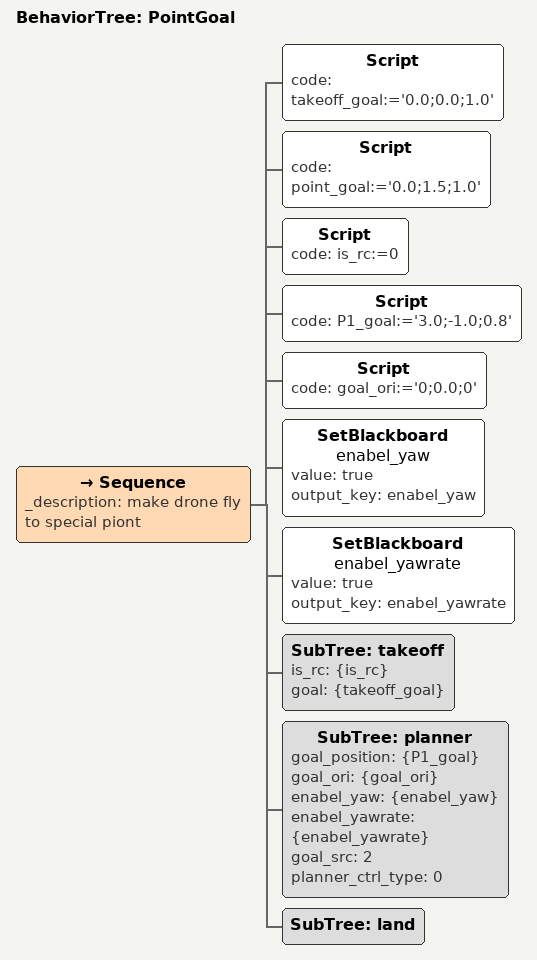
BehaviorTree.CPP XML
<?xml version="1.0" encoding="UTF-8"?>
<root BTCPP_format="4" main_tree_to_execute="PointGoal">
  <include path="takeoff.xml"/>
  <include path="land.xml" />
  <include path="planner_node.xml" />
  <BehaviorTree ID="PointGoal">
    <Sequence _description="make drone fly to special piont">
    <Script code=" takeoff_goal:='0.0;0.0;1.0' "/>
    <Script code=" point_goal:='0.0;1.5;1.0' "/>
    <Script code=" is_rc:=0 " />
    <Script code=" P1_goal:='3.0;-1.0;0.8' "/>  <!--P1点位置 -->
    <Script code=" goal_ori:='0;0.0;0' "/>  <!--P2目标点，飞机朝向 -->
    <SetBlackboard name="enabel_yaw" value="true" output_key="enabel_yaw" />
    <SetBlackboard name="enabel_yawrate" value="true" output_key="enabel_yawrate" />

    <SubTree ID="takeoff"
              is_rc="{is_rc}"
              goal="{takeoff_goal}"/>

      <SubTree ID="planner" goal_position="{P1_goal}" goal_ori="{goal_ori}" enabel_yaw="{enabel_yaw}" enabel_yawrate="{enabel_yawrate}" goal_src="2" planner_ctrl_type ="0" />
      <SubTree ID="land" />
    </Sequence>
  </BehaviorTree>

</root>
